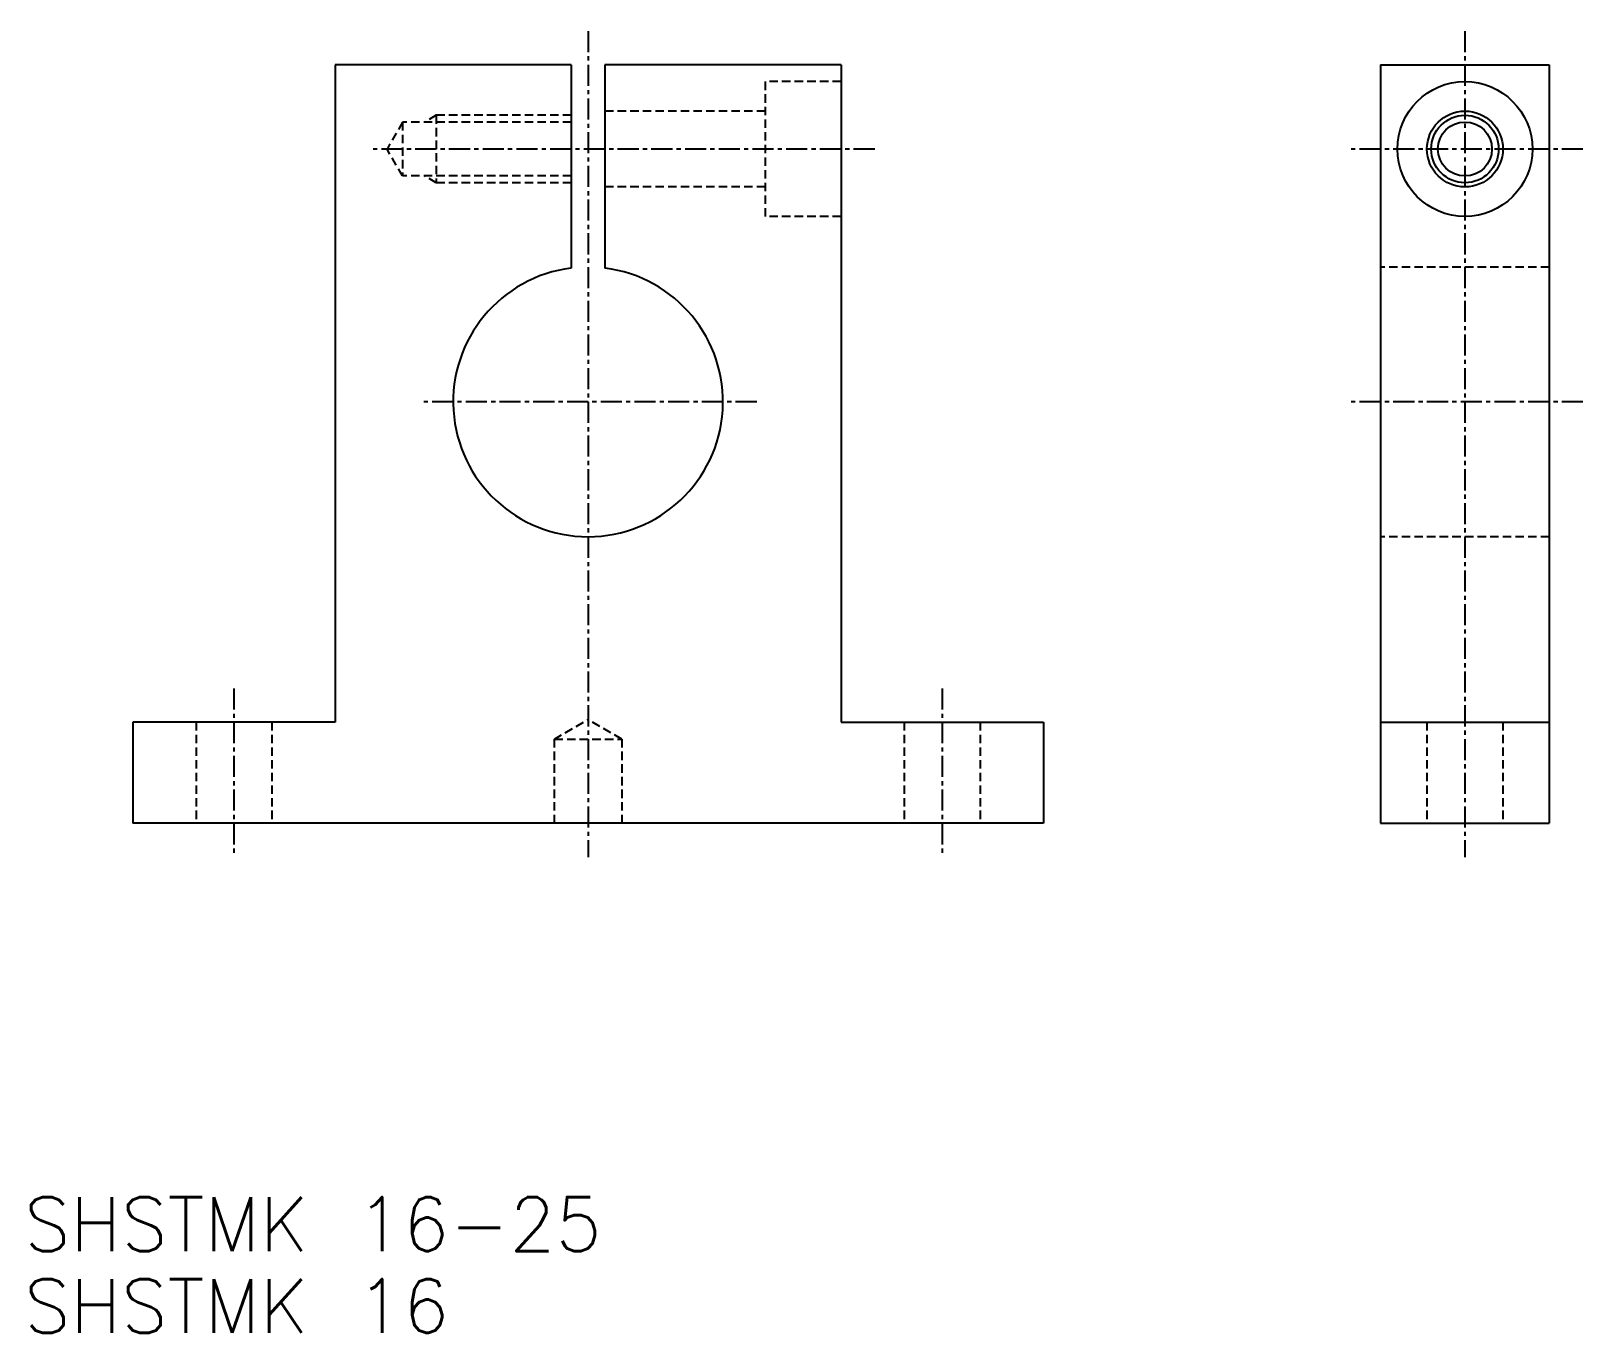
# Model space of a CAD drawing. Extents: x 1263.6 to 1355.7, y 42.5 to 119.7.
import ezdxf

# ---------------------------------------------------------------- set-up
doc = ezdxf.new("R2010")
doc.units = 0
doc.linetypes.add('CENTER', pattern=[2, 1.25, -0.25, 0.25, -0.25])
doc.linetypes.add('DASHED', pattern=[0.75, 0.5, -0.25])
doc.layers.get('0').update_dxf_attribs({"linetype": 'CONTINUOUS'})
doc.layers.add('CENTER', color=1, linetype='CENTER')
doc.styles.get("Standard").update_dxf_attribs({"font": 'txt.shx', "bigfont": 'bigfont.shx'})

msp = doc.modelspace()

# ---------------------------------------------------------------- linework, layer by layer
at = {"color": 7, "linetype": 'CONTINUOUS'}
for p, q in [((1281.675, 117.732), (1281.675, 78.732)), ((1295.675, 117.732), (1281.675, 117.732)), ((1295.675, 117.732), (1295.675, 105.669)), ((1311.675, 117.732), (1297.675, 117.732)), ((1297.675, 117.732), (1297.675, 105.669)), ((1311.675, 117.732), (1311.675, 78.732)), ((1343.675, 117.732), (1343.675, 72.732)), ((1343.675, 117.732), (1353.675, 117.732)), ((1353.675, 117.732), (1353.675, 72.732)), ((1269.675, 78.732), (1269.675, 72.732)), ((1281.675, 78.732), (1269.675, 78.732)), ((1311.675, 78.732), (1323.675, 78.732)), ((1323.675, 78.732), (1323.675, 72.732)), ((1343.675, 78.732), (1353.675, 78.732)), ((1269.675, 77.232), (1269.675, 77.232)), ((1269.675, 75.732), (1269.675, 75.732)), ((1323.675, 72.732), (1269.675, 72.732)), ((1343.675, 72.732), (1353.675, 72.732))]:
    msp.add_line(p, q, dxfattribs=at)
at = {"color": 3, "linetype": 'DASHED'}
for p, q in [((1307.175, 116.732), (1307.175, 108.732)), ((1311.675, 116.732), (1307.175, 116.732)), ((1285.675, 114.332), (1284.751, 112.732)), ((1295.675, 114.332), (1285.675, 114.332)), ((1285.675, 114.332), (1285.675, 111.132)), ((1287.675, 114.732), (1286.982, 114.332)), ((1295.675, 114.732), (1287.675, 114.732)), ((1287.675, 114.732), (1287.675, 110.732)), ((1307.175, 114.982), (1297.675, 114.982)), ((1285.675, 111.132), (1284.751, 112.732)), ((1295.675, 111.132), (1285.675, 111.132)), ((1287.675, 110.732), (1286.982, 111.132)), ((1295.675, 110.732), (1287.675, 110.732)), ((1307.175, 110.482), (1297.675, 110.482)), ((1311.675, 108.732), (1307.175, 108.732)), ((1353.675, 105.732), (1343.675, 105.732)), ((1353.675, 89.732), (1343.675, 89.732)), ((1273.425, 78.732), (1273.425, 72.732)), ((1277.925, 78.732), (1277.925, 72.732)), ((1294.675, 77.732), (1296.675, 78.887)), ((1298.675, 77.732), (1296.675, 78.887)), ((1315.425, 78.732), (1315.425, 72.732)), ((1319.925, 78.732), (1319.925, 72.732)), ((1346.425, 78.732), (1346.425, 72.732)), ((1350.925, 78.732), (1350.925, 72.732)), ((1294.675, 72.732), (1294.675, 77.732)), ((1294.675, 77.732), (1298.675, 77.732)), ((1298.675, 77.732), (1298.675, 72.732))]:
    msp.add_line(p, q, dxfattribs=at)
at = {"color": 7, "linetype": 'CONTINUOUS'}
for radius in [4, 2.25, 1.6]:
    msp.add_circle((1348.675, 112.732), radius, dxfattribs=at)
at = {"color": 3, "linetype": 'CONTINUOUS'}
msp.add_circle((1348.675, 112.732), 2, dxfattribs=at)
at = {"color": 7, "linetype": 'CONTINUOUS'}
msp.add_arc((1296.675, 97.732), 8, 97.18076, 82.81924, dxfattribs=at)
at = {"layer": 'CENTER', "color": 1, "linetype": 'CENTER'}
for p, q in [((1296.675, 119.732), (1296.675, 70.732)), ((1348.675, 119.732), (1348.675, 70.732)), ((1313.675, 112.732), (1283.734, 112.732)), ((1355.675, 112.732), (1341.675, 112.732)), ((1306.675, 97.732), (1286.675, 97.732)), ((1355.675, 97.732), (1341.675, 97.732)), ((1275.675, 80.732), (1275.675, 70.732)), ((1317.675, 80.732), (1317.675, 70.732))]:
    msp.add_line(p, q, dxfattribs=at)

# ---------------------------------------------------------------- texts
at = {"color": 7, "linetype": 'CONTINUOUS'}
for s, p in [('SHSTMK 16-25', (1263.229, 47.356)), ('SHSTMK 16', (1263.229, 42.496))]:
    msp.add_text(s, height=3.2, dxfattribs=at).set_placement(p)

doc.saveas('drawing.dxf')
